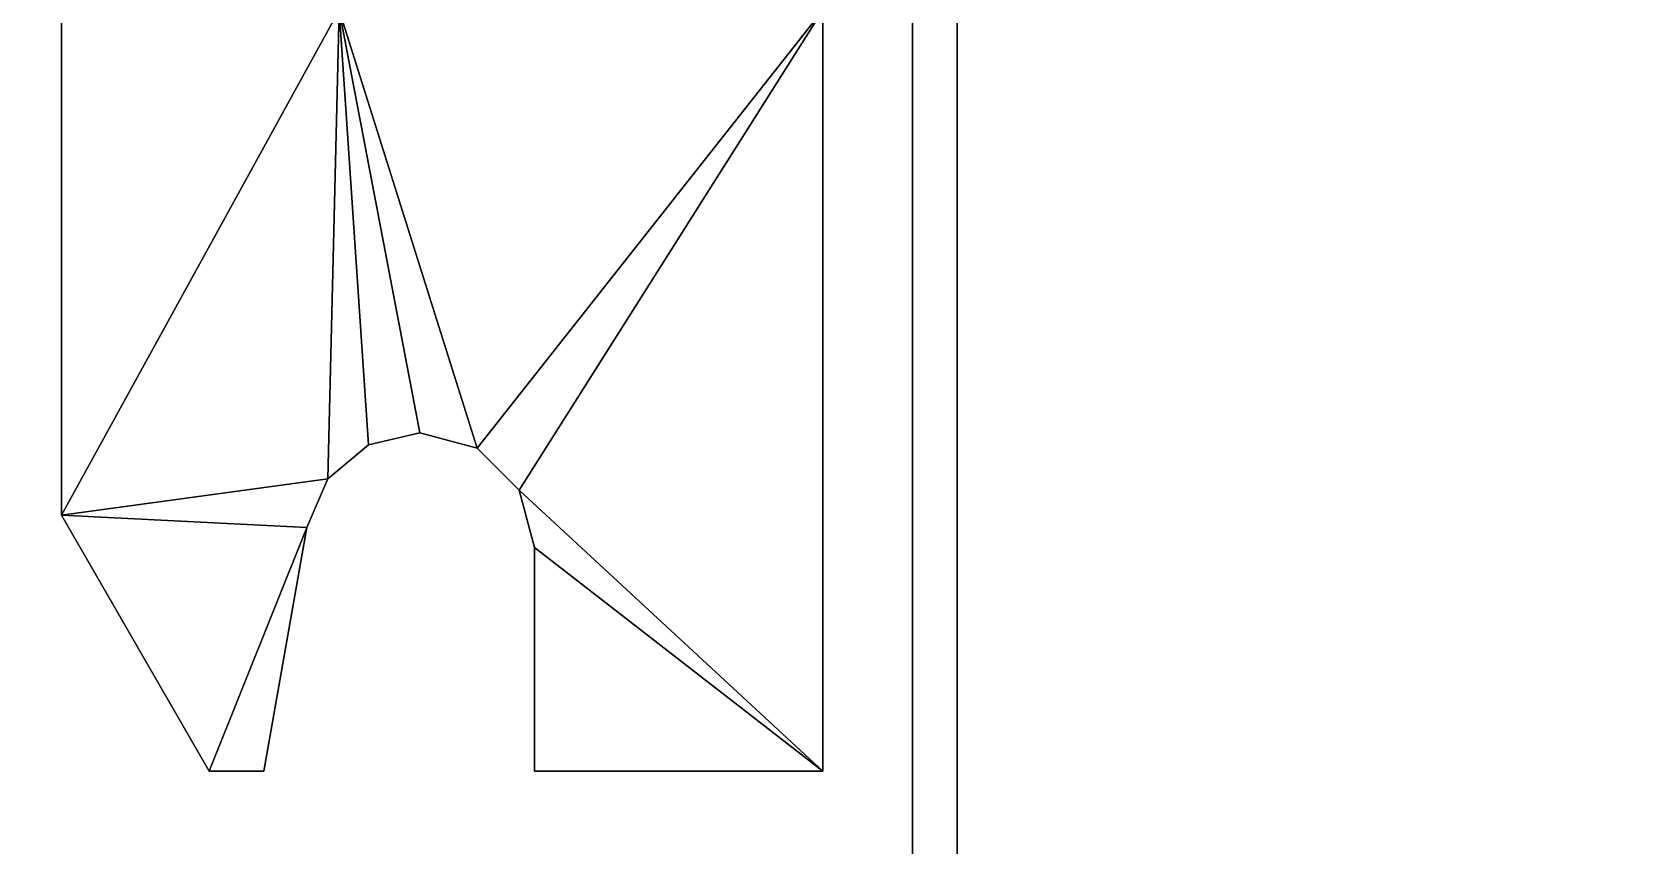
# Model space of a CAD drawing. Extents: x -80 to 3098, y -1530 to 80.
# Drawn here: x 753.67 to 771.52, y -546.08 to -536.99 of the extents above; entities that cross this region are included whole.
import ezdxf

# ---------------------------------------------------------------- set-up
doc = ezdxf.new("R2010")
doc.units = 0

# ---------------------------------------------------------------- blocks, each defined once
blk = doc.blocks.new('Kogan.alacena 2p torre.Suelo1', base_point=(18, 18, 20))
at = {"layer": 'Blanco', "color": 0}
for points in [[(18, 18, 20), (18, 575, 20), (744, 575, 20), (744, 18, 20)], [(18, 18, 38), (18, 575, 38), (744, 575, 38), (744, 18, 38)]]:
    blk.add_3dface(points, dxfattribs=at)
at = {"layer": 'blanco', "color": 0}
blk.add_3dface([(744, 575, 38), (744, 18, 38), (744, 18, 20), (744, 575, 20)], dxfattribs=at)
blk = doc.blocks.new('Kogan.alacena 2p torre.Suelo')
at = {"layer": 'Blanco'}
blk.add_blockref('Kogan.alacena 2p torre.Suelo1', (18, 18, 20), dxfattribs=at)
blk = doc.blocks.new('Kogan.alacena 2p torre.Techo1', base_point=(744, 18, 480))
at = {"layer": 'Blanco', "color": 0}
for points in [[(744, 18, 480), (744, 575, 480), (18, 575, 480), (18, 18, 480)], [(744, 18, 462), (744, 575, 462), (18, 575, 462), (18, 18, 462)], [(744, 18, 462), (744, 575, 462), (744, 575, 480), (744, 18, 480)]]:
    blk.add_3dface(points, dxfattribs=at)
blk = doc.blocks.new('Kogan.alacena 2p torre.Techo')
at = {"layer": 'Blanco'}
blk.add_blockref('Kogan.alacena 2p torre.Techo1', (744, 18, 480), dxfattribs=at)
blk = doc.blocks.new('Kogan.alacena 2p torre.Lateral Derecho1', base_point=(762, 18, 20))
at = {"layer": 'Blanco', "color": 0}
blk.add_3dface([(744, 18, 20), (744, 575, 20), (744, 575, 480), (744, 18, 480)], dxfattribs=at)
at = {"layer": 'blanco', "color": 0}
for points in [[(744, 18, 20), (744, 575, 20), (762, 575, 20), (762, 18, 20)], [(744, 575, 480), (744, 18, 480), (762, 18, 480), (762, 575, 480)]]:
    blk.add_3dface(points, dxfattribs=at)
blk = doc.blocks.new('Kogan.alacena 2p torre.Lateral Derecho2', base_point=(742.5, 60.75, 384))
at = {"layer": 'ACCESSORY', "color": 0, "invisible_edges": 8}
for points in [[(734, 46.2, 364), (737.1, 43.25, 364), (734, 37.608, 364), (734, 46.2, 364)], [(734, 46.2, 353), (734, 46.2, 364), (734, 37.608, 364), (734, 46.2, 353)], [(734, 37.608, 353), (734, 46.2, 353), (734, 37.608, 364), (734, 37.608, 353)], [(734, 46.2, 353), (734, 37.608, 353), (737.1, 43.25, 353), (734, 46.2, 353)], [(737.1, 43.25, 364), (736.973, 38.014, 364), (734, 37.608, 364), (737.1, 43.25, 364)], [(734, 37.608, 353), (736.973, 38.014, 353), (737.1, 43.25, 353), (734, 37.608, 353)], [(737.426, 38.394, 364), (736.973, 38.014, 364), (737.1, 43.25, 364), (737.426, 38.394, 364)], [(737.426, 38.394, 353), (737.1, 43.25, 353), (736.973, 38.014, 353), (737.426, 38.394, 353)], [(742.5, 43.25, 364), (738.64, 38.359, 364), (737.1, 43.25, 364), (742.5, 43.25, 364)], [(738.64, 38.359, 364), (738, 38.53, 364), (737.1, 43.25, 364), (738.64, 38.359, 364)], [(738, 38.53, 364), (737.426, 38.394, 364), (737.1, 43.25, 364), (738, 38.53, 364)], [(737.1, 43.25, 353), (738.64, 38.359, 353), (742.5, 43.25, 353), (737.1, 43.25, 353)], [(738, 38.53, 353), (738.64, 38.359, 353), (737.1, 43.25, 353), (738, 38.53, 353)], [(737.426, 38.394, 353), (738, 38.53, 353), (737.1, 43.25, 353), (737.426, 38.394, 353)], [(738.64, 38.359, 364), (742.5, 43.25, 364), (739.109, 37.89, 364), (738.64, 38.359, 364)], [(739.109, 37.89, 353), (742.5, 43.25, 353), (738.64, 38.359, 353), (739.109, 37.89, 353)], [(742.5, 34.75, 364), (739.109, 37.89, 364), (742.5, 43.25, 364), (742.5, 34.75, 364)], [(742.5, 34.75, 353), (742.5, 43.25, 353), (739.109, 37.89, 353), (742.5, 34.75, 353)], [(742.5, 34.75, 364), (742.5, 43.25, 364), (742.5, 43.25, 353), (742.5, 34.75, 364)], [(742.5, 34.75, 353), (742.5, 34.75, 364), (742.5, 43.25, 353), (742.5, 34.75, 353)], [(736.739, 37.472, 364), (734, 37.608, 364), (736.973, 38.014, 364), (736.739, 37.472, 364)], [(736.739, 37.472, 353), (736.973, 38.014, 353), (734, 37.608, 353), (736.739, 37.472, 353)], [(739.28, 37.25, 364), (739.109, 37.89, 364), (742.5, 34.75, 364), (739.28, 37.25, 364)], [(739.28, 37.25, 353), (742.5, 34.75, 353), (739.109, 37.89, 353), (739.28, 37.25, 353)], [(735.65, 34.75, 364), (734, 37.608, 364), (736.739, 37.472, 364), (735.65, 34.75, 364)], [(735.65, 34.75, 353), (736.739, 37.472, 353), (734, 37.608, 353), (735.65, 34.75, 353)], [(736.259, 34.75, 364), (735.65, 34.75, 364), (736.739, 37.472, 364), (736.259, 34.75, 364)], [(736.259, 34.75, 353), (736.739, 37.472, 353), (735.65, 34.75, 353), (736.259, 34.75, 353)], [(739.28, 34.75, 364), (739.28, 37.25, 364), (742.5, 34.75, 364), (739.28, 34.75, 364)], [(739.28, 37.25, 353), (739.28, 34.75, 353), (742.5, 34.75, 353), (739.28, 37.25, 353)], [(736.259, 34.75, 364), (736.259, 34.75, 353), (735.65, 34.75, 364), (736.259, 34.75, 364)], [(736.259, 34.75, 353), (735.65, 34.75, 353), (735.65, 34.75, 364), (736.259, 34.75, 353)], [(739.28, 34.75, 364), (742.5, 34.75, 364), (742.5, 34.75, 353), (739.28, 34.75, 364)], [(739.28, 34.75, 353), (739.28, 34.75, 364), (742.5, 34.75, 353), (739.28, 34.75, 353)]]:
    blk.add_3dface(points, dxfattribs=at)
at = {"layer": 'ACCESSORY', "color": 0}
for points in [[(737.426, 38.394, 364), (737.426, 38.394, 353), (736.973, 38.014, 353), (736.973, 38.014, 364)], [(737.426, 38.394, 364), (738, 38.53, 364), (738, 38.53, 353), (737.426, 38.394, 353)], [(738.64, 38.359, 353), (738, 38.53, 353), (738, 38.53, 364), (738.64, 38.359, 364)], [(739.109, 37.89, 353), (738.64, 38.359, 353), (738.64, 38.359, 364), (739.109, 37.89, 364)], [(736.973, 38.014, 364), (736.973, 38.014, 353), (736.739, 37.472, 353), (736.739, 37.472, 364)], [(739.28, 37.25, 353), (739.109, 37.89, 353), (739.109, 37.89, 364), (739.28, 37.25, 364)], [(735.65, 34.75, 364), (735.65, 34.75, 353), (734, 37.608, 353), (734, 37.608, 364)], [(736.739, 37.472, 364), (736.739, 37.472, 353), (736.259, 34.75, 353), (736.259, 34.75, 364)], [(739.28, 34.75, 353), (739.28, 37.25, 353), (739.28, 37.25, 364), (739.28, 34.75, 364)]]:
    blk.add_3dface(points, dxfattribs=at)
blk = doc.blocks.new('Kogan.alacena 2p torre.Lateral Derecho3', base_point=(742.5, 60.75, 145.5))
at = {"layer": 'ACCESSORY', "color": 0, "invisible_edges": 8}
for points in [[(734, 46.2, 125.5), (737.1, 43.25, 125.5), (734, 37.608, 125.5), (734, 46.2, 125.5)], [(734, 46.2, 114.5), (734, 46.2, 125.5), (734, 37.608, 125.5), (734, 46.2, 114.5)], [(734, 37.608, 114.5), (734, 46.2, 114.5), (734, 37.608, 125.5), (734, 37.608, 114.5)], [(734, 46.2, 114.5), (734, 37.608, 114.5), (737.1, 43.25, 114.5), (734, 46.2, 114.5)], [(737.1, 43.25, 125.5), (736.973, 38.014, 125.5), (734, 37.608, 125.5), (737.1, 43.25, 125.5)], [(734, 37.608, 114.5), (736.973, 38.014, 114.5), (737.1, 43.25, 114.5), (734, 37.608, 114.5)], [(737.426, 38.394, 125.5), (736.973, 38.014, 125.5), (737.1, 43.25, 125.5), (737.426, 38.394, 125.5)], [(737.426, 38.394, 114.5), (737.1, 43.25, 114.5), (736.973, 38.014, 114.5), (737.426, 38.394, 114.5)], [(742.5, 43.25, 125.5), (738.64, 38.359, 125.5), (737.1, 43.25, 125.5), (742.5, 43.25, 125.5)], [(738.64, 38.359, 125.5), (738, 38.53, 125.5), (737.1, 43.25, 125.5), (738.64, 38.359, 125.5)], [(738, 38.53, 125.5), (737.426, 38.394, 125.5), (737.1, 43.25, 125.5), (738, 38.53, 125.5)], [(737.1, 43.25, 114.5), (738.64, 38.359, 114.5), (742.5, 43.25, 114.5), (737.1, 43.25, 114.5)], [(738, 38.53, 114.5), (738.64, 38.359, 114.5), (737.1, 43.25, 114.5), (738, 38.53, 114.5)], [(737.426, 38.394, 114.5), (738, 38.53, 114.5), (737.1, 43.25, 114.5), (737.426, 38.394, 114.5)], [(738.64, 38.359, 125.5), (742.5, 43.25, 125.5), (739.109, 37.89, 125.5), (738.64, 38.359, 125.5)], [(739.109, 37.89, 114.5), (742.5, 43.25, 114.5), (738.64, 38.359, 114.5), (739.109, 37.89, 114.5)], [(742.5, 34.75, 125.5), (739.109, 37.89, 125.5), (742.5, 43.25, 125.5), (742.5, 34.75, 125.5)], [(742.5, 34.75, 114.5), (742.5, 43.25, 114.5), (739.109, 37.89, 114.5), (742.5, 34.75, 114.5)], [(742.5, 34.75, 125.5), (742.5, 43.25, 125.5), (742.5, 43.25, 114.5), (742.5, 34.75, 125.5)], [(742.5, 34.75, 114.5), (742.5, 34.75, 125.5), (742.5, 43.25, 114.5), (742.5, 34.75, 114.5)], [(736.739, 37.472, 125.5), (734, 37.608, 125.5), (736.973, 38.014, 125.5), (736.739, 37.472, 125.5)], [(736.739, 37.472, 114.5), (736.973, 38.014, 114.5), (734, 37.608, 114.5), (736.739, 37.472, 114.5)], [(739.28, 37.25, 125.5), (739.109, 37.89, 125.5), (742.5, 34.75, 125.5), (739.28, 37.25, 125.5)], [(739.28, 37.25, 114.5), (742.5, 34.75, 114.5), (739.109, 37.89, 114.5), (739.28, 37.25, 114.5)], [(735.65, 34.75, 125.5), (734, 37.608, 125.5), (736.739, 37.472, 125.5), (735.65, 34.75, 125.5)], [(735.65, 34.75, 114.5), (736.739, 37.472, 114.5), (734, 37.608, 114.5), (735.65, 34.75, 114.5)], [(736.259, 34.75, 125.5), (735.65, 34.75, 125.5), (736.739, 37.472, 125.5), (736.259, 34.75, 125.5)], [(736.259, 34.75, 114.5), (736.739, 37.472, 114.5), (735.65, 34.75, 114.5), (736.259, 34.75, 114.5)], [(739.28, 34.75, 125.5), (739.28, 37.25, 125.5), (742.5, 34.75, 125.5), (739.28, 34.75, 125.5)], [(739.28, 37.25, 114.5), (739.28, 34.75, 114.5), (742.5, 34.75, 114.5), (739.28, 37.25, 114.5)], [(736.259, 34.75, 125.5), (736.259, 34.75, 114.5), (735.65, 34.75, 125.5), (736.259, 34.75, 125.5)], [(736.259, 34.75, 114.5), (735.65, 34.75, 114.5), (735.65, 34.75, 125.5), (736.259, 34.75, 114.5)], [(739.28, 34.75, 125.5), (742.5, 34.75, 125.5), (742.5, 34.75, 114.5), (739.28, 34.75, 125.5)], [(739.28, 34.75, 114.5), (739.28, 34.75, 125.5), (742.5, 34.75, 114.5), (739.28, 34.75, 114.5)]]:
    blk.add_3dface(points, dxfattribs=at)
at = {"layer": 'ACCESSORY', "color": 0}
for points in [[(737.426, 38.394, 125.5), (737.426, 38.394, 114.5), (736.973, 38.014, 114.5), (736.973, 38.014, 125.5)], [(737.426, 38.394, 125.5), (738, 38.53, 125.5), (738, 38.53, 114.5), (737.426, 38.394, 114.5)], [(738.64, 38.359, 114.5), (738, 38.53, 114.5), (738, 38.53, 125.5), (738.64, 38.359, 125.5)], [(739.109, 37.89, 114.5), (738.64, 38.359, 114.5), (738.64, 38.359, 125.5), (739.109, 37.89, 125.5)], [(736.973, 38.014, 125.5), (736.973, 38.014, 114.5), (736.739, 37.472, 114.5), (736.739, 37.472, 125.5)], [(739.28, 37.25, 114.5), (739.109, 37.89, 114.5), (739.109, 37.89, 125.5), (739.28, 37.25, 125.5)], [(735.65, 34.75, 125.5), (735.65, 34.75, 114.5), (734, 37.608, 114.5), (734, 37.608, 125.5)], [(736.739, 37.472, 125.5), (736.739, 37.472, 114.5), (736.259, 34.75, 114.5), (736.259, 34.75, 125.5)], [(739.28, 34.75, 114.5), (739.28, 37.25, 114.5), (739.28, 37.25, 125.5), (739.28, 34.75, 125.5)]]:
    blk.add_3dface(points, dxfattribs=at)
blk = doc.blocks.new('Kogan.alacena 2p torre.Lateral Derecho')
for name, p in [('Kogan.alacena 2p torre.Lateral Derecho2', (742.5, 60.75, 384)), ('Kogan.alacena 2p torre.Lateral Derecho3', (742.5, 60.75, 145.5))]:
    blk.add_blockref(name, p)
at = {"layer": 'Blanco'}
blk.add_blockref('Kogan.alacena 2p torre.Lateral Derecho1', (762, 18, 20), dxfattribs=at)
blk = doc.blocks.new('Kogan.alacena 2p torre.Mobile Shelf [2]1', base_point=(18.5, 577, 241))
at = {"layer": 'Blanco', "color": 0}
for points in [[(18.5, 577, 241), (18.5, 23, 241), (743.5, 23, 241), (743.5, 577, 241)], [(18.5, 577, 259), (18.5, 23, 259), (743.5, 23, 259), (743.5, 577, 259)], [(743.5, 23, 241), (743.5, 23, 259), (743.5, 577, 259), (743.5, 577, 241)]]:
    blk.add_3dface(points, dxfattribs=at)
blk = doc.blocks.new('Kogan.alacena 2p torre.Mobile Shelf [2]')
at = {"layer": 'Blanco'}
blk.add_blockref('Kogan.alacena 2p torre.Mobile Shelf [2]1', (18.5, 577, 241), dxfattribs=at)
blk = doc.blocks.new('Kogan.alacena 2p torre')
at = {"layer": 'Kogan.alacena 2p torre.Lateral Derecho'}
blk.add_blockref('Kogan.alacena 2p torre.Lateral Derecho', (0, 0), dxfattribs=at)
at = {"layer": 'Kogan.alacena 2p torre.Mobile Shelf [2]'}
blk.add_blockref('Kogan.alacena 2p torre.Mobile Shelf [2]', (0, 0), dxfattribs=at)
at = {"layer": 'Kogan.alacena 2p torre.Suelo'}
blk.add_blockref('Kogan.alacena 2p torre.Suelo', (0, 0), dxfattribs=at)
at = {"layer": 'Kogan.alacena 2p torre.Techo'}
blk.add_blockref('Kogan.alacena 2p torre.Techo', (0, 0), dxfattribs=at)
blk = doc.blocks.new('Kogan.piso terminacion a heladera.Suelo1')
at = {"layer": 'f-Grey Extreme Matt', "color": 0}
for points in [[(0, 0), (0, 560), (782, 560), (782, 0)], [(0, 0, 18), (0, 560, 18), (782, 560, 18), (782, 0, 18)]]:
    blk.add_3dface(points, dxfattribs=at)
blk = doc.blocks.new('Kogan.piso terminacion a heladera.Suelo')
at = {"layer": 'f-Grey Extreme Matt'}
blk.add_blockref('Kogan.piso terminacion a heladera.Suelo1', (0, 0), dxfattribs=at)
blk = doc.blocks.new('Kogan.piso terminacion a heladera')
at = {"layer": 'Kogan.piso terminacion a heladera.Suelo'}
blk.add_blockref('Kogan.piso terminacion a heladera.Suelo', (0, 0), dxfattribs=at)

msp = doc.modelspace()

# ---------------------------------------------------------------- block references
for name, p in [('Kogan.alacena 2p torre', (20, -580, 1900)), ('Kogan.piso terminacion a heladera', (20, -560, 1900))]:
    msp.add_blockref(name, p)

doc.saveas('drawing.dxf')
